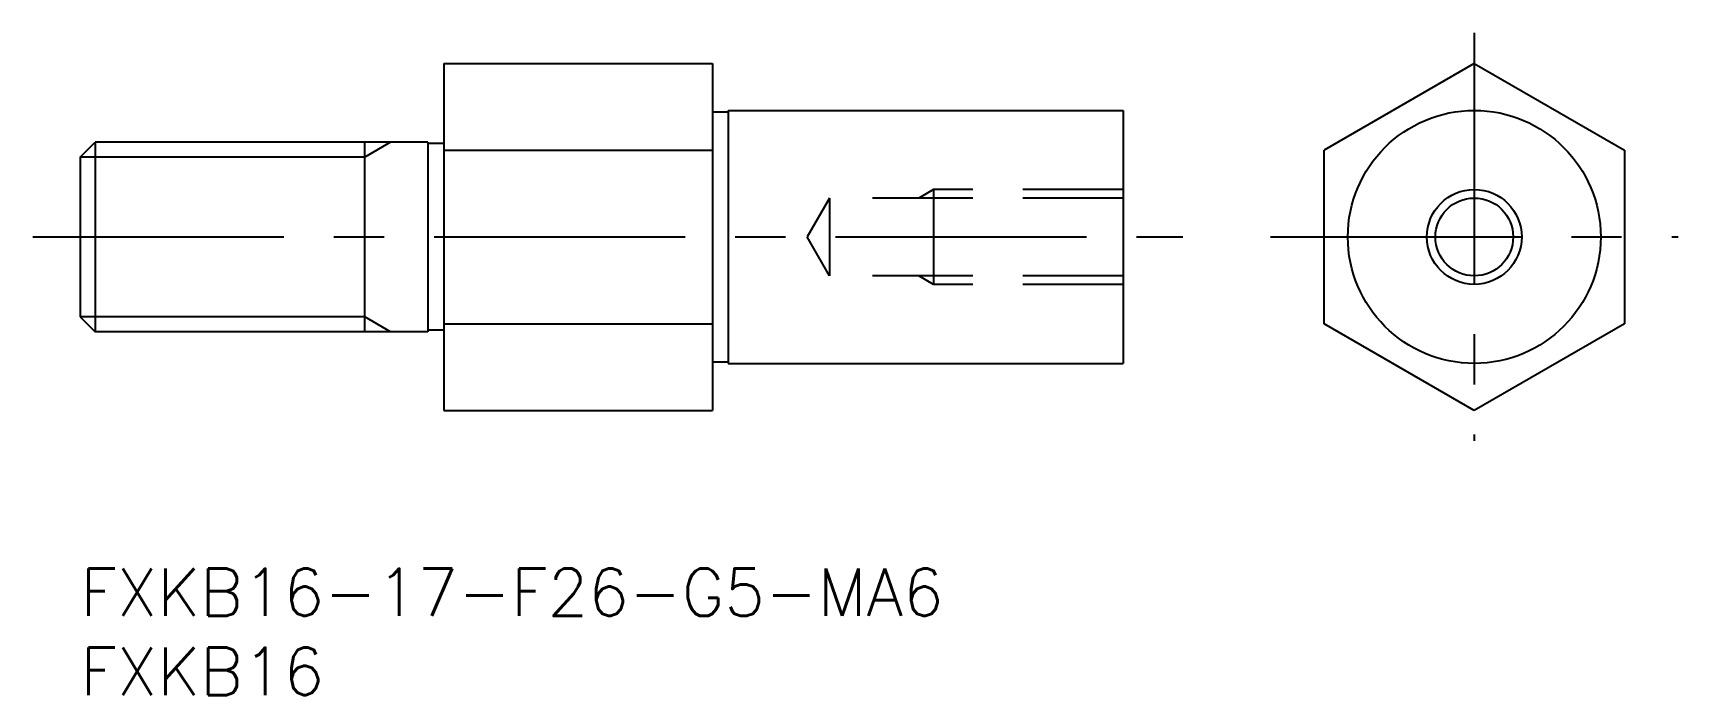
# Model space of a CAD drawing. Extents: x -3 to 101, y -8 to 34.
import ezdxf

# ---------------------------------------------------------------- set-up
doc = ezdxf.new("R2010")
doc.units = 0
doc.header["$LTSCALE"] = 0.5
doc.linetypes.add('CENTER', pattern=[50.8, 31.75, -6.35, 6.35, -6.35])
doc.linetypes.add('DASHED', pattern=[19.05, 12.7, -6.35])
for name, color, linetype in [('MSM_CENTER', 1, 'CENTER'), ('MSM_CONTINUOUS', 7, 'CONTINUOUS'), ('MSM_DASHED', 4, 'DASHED'), ('MSM_NARROW', 5, 'CONTINUOUS'), ('MSM_PART_NUMBER', 7, 'CONTINUOUS')]:
    doc.layers.add(name, color=color, linetype=linetype)
doc.styles.get("Standard").update_dxf_attribs({"font": 'txt.shx', "height": 3, "bigfont": 'bigfont.shx'})

# ---------------------------------------------------------------- blocks, each defined once
blk = doc.blocks.new('*U10')
at = {"layer": 'MSM_PART_NUMBER'}
blk.add_text('FXKB16-17-F26-G5-MA6', height=3, dxfattribs=at).set_placement((0, -3))
blk = doc.blocks.new('*U11')
at = {"layer": 'MSM_PART_NUMBER'}
blk.add_text('FXKB16', height=3, dxfattribs=at).set_placement((0, -8))

msp = doc.modelspace()

# ---------------------------------------------------------------- linework, layer by layer
at = {"layer": 'MSM_CENTER'}
for p, q in [((88.22, 33.87), (88.22, 8.07)), ((-3, 20.97), (69.77, 20.97)), ((75.32, 20.97), (101.12, 20.97))]:
    msp.add_line(p, q, dxfattribs=at)
at = {"layer": 'MSM_CONTINUOUS'}
for p, q in [((23, 31.94), (23, 10)), ((23, 31.94), (40, 31.94)), ((40, 31.94), (40, 10)), ((88.22, 31.94), (78.72, 26.45)), ((88.22, 31.94), (97.72, 26.45)), ((40, 28.87), (41, 28.87)), ((41, 28.97), (66, 28.97)), ((41, 28.97), (41, 12.97)), ((66, 28.97), (66, 12.97)), ((0, 26.02), (0.95, 26.97)), ((0.95, 26.97), (0.95, 14.97)), ((22, 26.97), (0.95, 26.97)), ((18, 14.97), (18, 26.97)), ((22, 26.97), (22, 14.97)), ((23, 26.87), (22, 26.87)), ((23, 26.45), (40, 26.45)), ((78.72, 15.48), (78.72, 26.45)), ((97.72, 26.45), (97.72, 15.48)), ((0, 26.02), (0, 15.92)), ((0, 15.92), (0.95, 14.97)), ((22, 14.97), (0.95, 14.97)), ((23, 15.07), (22, 15.07)), ((23, 15.48), (40, 15.48)), ((88.22, 10), (78.72, 15.48)), ((97.72, 15.48), (88.22, 10)), ((40, 13.07), (41, 13.07)), ((41, 12.97), (66, 12.97)), ((23, 10), (40, 10))]:
    msp.add_line(p, q, dxfattribs=at)
for radius in [8, 2.46]:
    msp.add_circle((88.22, 20.97), radius, dxfattribs=at)
at = {"layer": 'MSM_DASHED'}
for p, q in [((54, 23.97), (53.06, 23.43)), ((66, 23.97), (54, 23.97)), ((54, 23.97), (54, 17.97)), ((47.42, 23.43), (46, 20.97)), ((66, 23.43), (47.42, 23.43)), ((47.42, 23.43), (47.42, 18.51)), ((47.42, 18.51), (46, 20.97)), ((66, 18.51), (47.42, 18.51)), ((54, 17.97), (53.06, 18.51)), ((66, 17.97), (54, 17.97))]:
    msp.add_line(p, q, dxfattribs=at)
at = {"layer": 'MSM_NARROW'}
for p, q in [((19.64, 26.97), (18, 26.02)), ((18, 26.02), (0, 26.02)), ((18, 15.92), (0, 15.92)), ((19.64, 14.97), (18, 15.92))]:
    msp.add_line(p, q, dxfattribs=at)
msp.add_circle((88.22, 20.97), 3, dxfattribs=at)

# ---------------------------------------------------------------- block references
at = {"layer": 'MSM_CONTINUOUS'}
for name in ['*U10', '*U11']:
    msp.add_blockref(name, (0, 0), dxfattribs=at)

doc.saveas('drawing.dxf')
